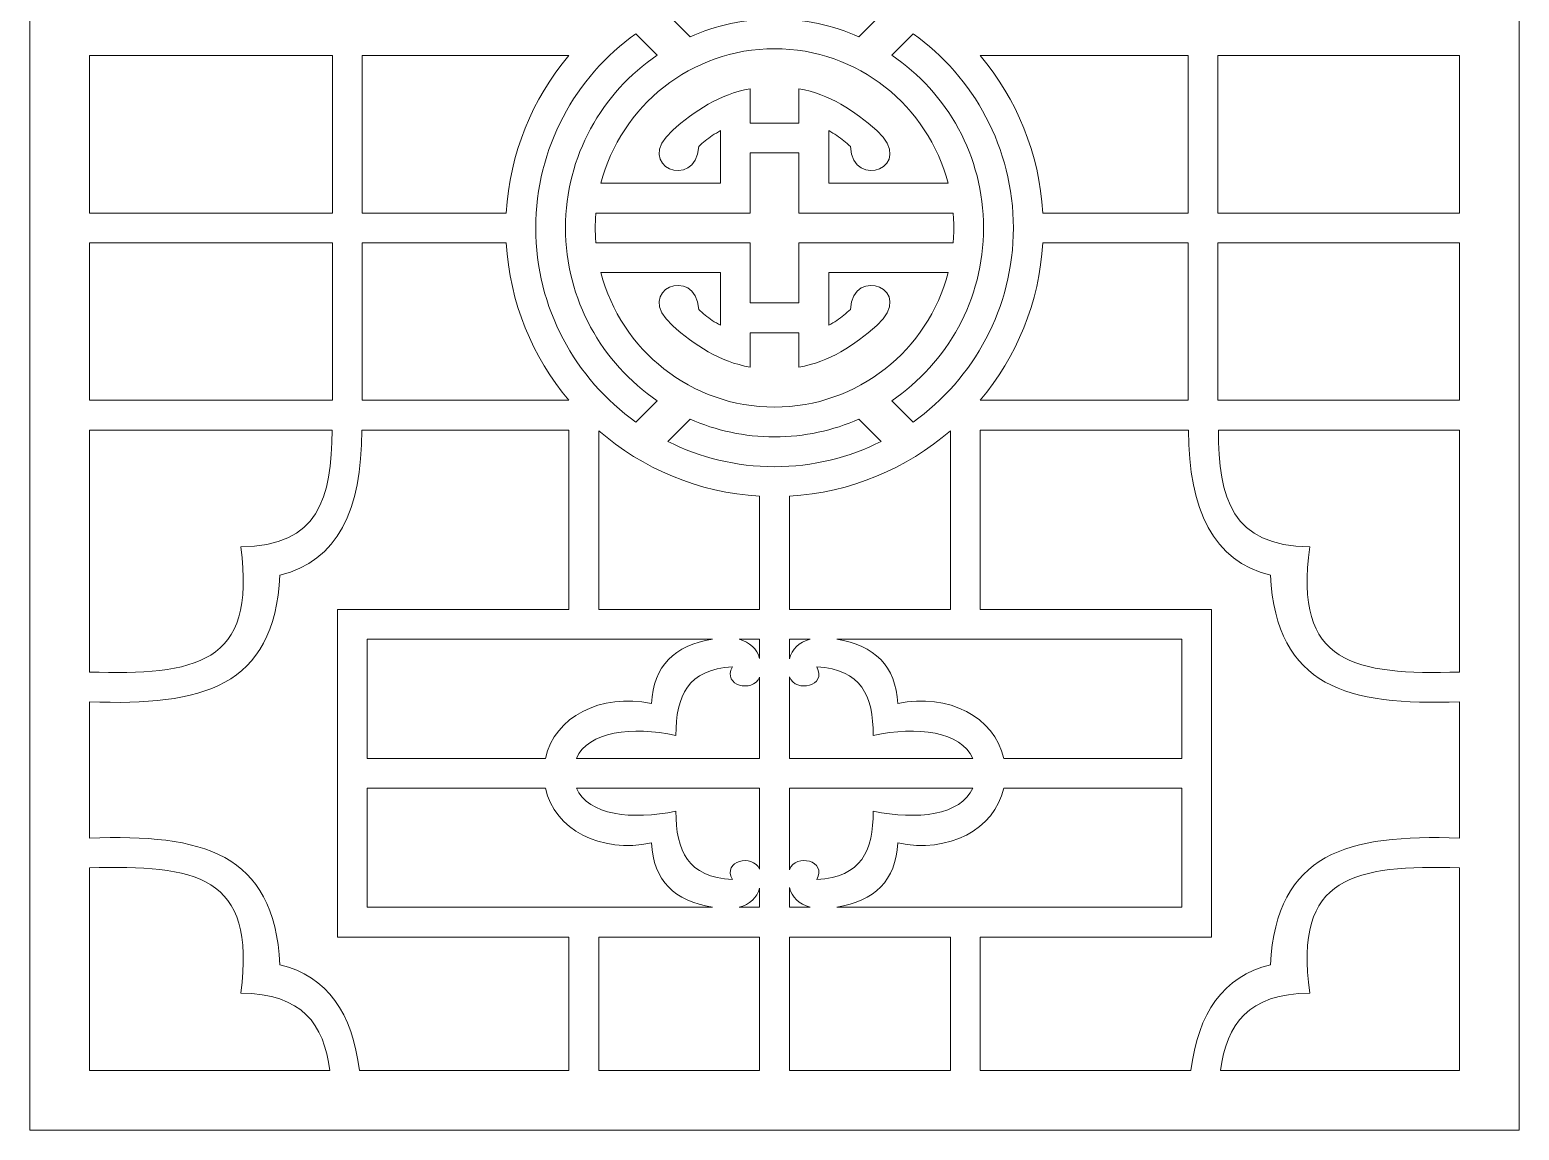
# Model space of a CAD drawing. Header units: centimetres. Extents: x -27 to -22.5, y -9 to 9.
# Drawn here: x -26.999 to -22.499, y -9 to -5.674 of the extents above; entities that cross this region are included whole.
import ezdxf

# ---------------------------------------------------------------- set-up
doc = ezdxf.new("R2010")
doc.units = ezdxf.units.CM
doc.header["$MEASUREMENT"] = 0
doc.layers.add('layer 1', color=7, linetype='Continuous')

msp = doc.modelspace()

# ---------------------------------------------------------------- linework, layer by layer
at = {"layer": 'layer 1', "color": 250, "lineweight": 9}
for points, knots in [([(-26.99914, 9.00077), (-26.99914, 9.00077), (-22.4989, 9.00077), (-22.4989, 9.00077), (-22.4989, 9.00077), (-22.4989, 9.00077), (-22.4989, -9.00021), (-22.4989, -9.00021), (-22.4989, -9.00021), (-22.4989, -9.00021), (-26.99914, -9.00021), (-26.99914, -9.00021), (-26.99914, -9.00021), (-26.99914, -9.00021), (-26.99914, 9.00077), (-26.99914, 9.00077)], [0, 0, 0, 0, 0.2, 0.2, 0.2, 0.2, 0.4, 0.4, 0.4, 0.4, 0.6, 0.6, 0.6, 0.6, 1, 1, 1, 1]), ([(-25.00405, -5.69541), (-24.92598, -5.6607), (-24.83964, -5.6414), (-24.74896, -5.6414), (-24.74896, -5.6414), (-24.65826, -5.6414), (-24.57194, -5.6607), (-24.49385, -5.69541), (-24.49385, -5.69541), (-24.49385, -5.69541), (-24.4263, -5.62784), (-24.4263, -5.62784), (-24.4263, -5.62784), (-24.52347, -5.57897), (-24.63309, -5.55141), (-24.74896, -5.55141), (-24.74896, -5.55141), (-24.86481, -5.55141), (-24.97439, -5.57897), (-25.07158, -5.62784), (-25.07158, -5.62784), (-25.07158, -5.62784), (-25.00405, -5.69541), (-25.00405, -5.69541)], [0, 0, 0, 0, 0.1428571, 0.1428571, 0.1428571, 0.1428571, 0.2857143, 0.2857143, 0.2857143, 0.2857143, 0.4285714, 0.4285714, 0.4285714, 0.4285714, 0.5714286, 0.5714286, 0.5714286, 0.5714286, 0.7142857, 0.7142857, 0.7142857, 0.7142857, 1, 1, 1, 1]), ([(-25.10336, -6.79543), (-25.27049, -6.68158), (-25.3806, -6.48976), (-25.3806, -6.27305), (-25.3806, -6.27305), (-25.3806, -6.05633), (-25.27045, -5.86449), (-25.10331, -5.75065), (-25.10331, -5.75065), (-25.10331, -5.75065), (-25.1679, -5.68607), (-25.1679, -5.68607), (-25.1679, -5.68607), (-25.35096, -5.81716), (-25.47059, -6.03158), (-25.47059, -6.27305), (-25.47059, -6.27305), (-25.47059, -6.51448), (-25.35097, -6.7289), (-25.16795, -6.86), (-25.16795, -6.86), (-25.16795, -6.86), (-25.10336, -6.79543), (-25.10336, -6.79543)], [0, 0, 0, 0, 0.1428571, 0.1428571, 0.1428571, 0.1428571, 0.2857143, 0.2857143, 0.2857143, 0.2857143, 0.4285714, 0.4285714, 0.4285714, 0.4285714, 0.5714286, 0.5714286, 0.5714286, 0.5714286, 0.7142857, 0.7142857, 0.7142857, 0.7142857, 1, 1, 1, 1]), ([(-24.32996, -6.86), (-24.14693, -6.7289), (-24.02729, -6.51448), (-24.02729, -6.27305), (-24.02729, -6.27305), (-24.02729, -6.03158), (-24.14696, -5.81716), (-24.32998, -5.68607), (-24.32998, -5.68607), (-24.32998, -5.68607), (-24.39458, -5.75065), (-24.39458, -5.75065), (-24.39458, -5.75065), (-24.22742, -5.86449), (-24.11729, -6.05633), (-24.11729, -6.27305), (-24.11729, -6.27305), (-24.11729, -6.48976), (-24.22741, -6.68158), (-24.39454, -6.79543), (-24.39454, -6.79543), (-24.39454, -6.79543), (-24.32996, -6.86), (-24.32996, -6.86)], [0, 0, 0, 0, 0.1428571, 0.1428571, 0.1428571, 0.1428571, 0.2857143, 0.2857143, 0.2857143, 0.2857143, 0.4285714, 0.4285714, 0.4285714, 0.4285714, 0.5714286, 0.5714286, 0.5714286, 0.5714286, 0.7142857, 0.7142857, 0.7142857, 0.7142857, 1, 1, 1, 1]), ([(-26.08453, -5.75228), (-26.08453, -5.75228), (-26.08453, -6.22804), (-26.08453, -6.22804), (-26.08453, -6.22804), (-26.08453, -6.22804), (-26.81912, -6.22804), (-26.81912, -6.22804), (-26.81912, -6.22804), (-26.81912, -6.22804), (-26.81912, -5.75228), (-26.81912, -5.75228), (-26.81912, -5.75228), (-26.57425, -5.75228), (-26.32939, -5.75228), (-26.08453, -5.75228)], [0, 0, 0, 0, 0.2, 0.2, 0.2, 0.2, 0.4, 0.4, 0.4, 0.4, 0.6, 0.6, 0.6, 0.6, 1, 1, 1, 1]), ([(-25.55933, -6.22804), (-25.54939, -6.04763), (-25.48006, -5.88263), (-25.37066, -5.75228), (-25.37066, -5.75228), (-25.57861, -5.75228), (-25.78657, -5.75228), (-25.9945, -5.75228), (-25.9945, -5.75228), (-25.9945, -5.75228), (-25.9945, -6.22804), (-25.9945, -6.22804), (-25.9945, -6.22804), (-25.9945, -6.22804), (-25.55933, -6.22804), (-25.55933, -6.22804)], [0, 0, 0, 0, 0.2, 0.2, 0.2, 0.2, 0.4, 0.4, 0.4, 0.4, 0.6, 0.6, 0.6, 0.6, 1, 1, 1, 1]), ([(-24.97813, -6.02711), (-24.96525, -6.01523), (-24.95182, -6.00439), (-24.9369, -5.99378), (-24.9369, -5.99378), (-24.92878, -5.98855), (-24.9207, -5.98369), (-24.91245, -5.97902), (-24.91245, -5.97902), (-24.91245, -6.03206), (-24.91245, -6.08513), (-24.91245, -6.13817), (-24.91245, -6.13817), (-25.03282, -6.13817), (-25.15318, -6.13817), (-25.27354, -6.13817), (-25.27354, -6.13817), (-25.21333, -5.90475), (-25.00075, -5.7314), (-24.74896, -5.7314), (-24.74896, -5.7314), (-24.49715, -5.7314), (-24.28455, -5.90475), (-24.22436, -6.13817), (-24.22436, -6.13817), (-24.34463, -6.13817), (-24.4649, -6.13817), (-24.58518, -6.13817), (-24.58518, -6.13817), (-24.58518, -6.08513), (-24.58518, -6.03206), (-24.58518, -5.97902), (-24.58518, -5.97902), (-24.57694, -5.98369), (-24.56886, -5.98855), (-24.5607, -5.99378), (-24.5607, -5.99378), (-24.54583, -6.00439), (-24.53239, -6.01523), (-24.51948, -6.02711), (-24.51948, -6.02711), (-24.51188, -6.16257), (-24.31832, -6.08662), (-24.44023, -5.9784), (-24.44023, -5.9784), (-24.50701, -5.91909), (-24.58362, -5.86848), (-24.67518, -5.85247), (-24.67518, -5.85247), (-24.67518, -5.88712), (-24.67518, -5.92177), (-24.67518, -5.95642), (-24.67518, -5.95642), (-24.67518, -5.95642), (-24.82245, -5.95642), (-24.82245, -5.95642), (-24.82245, -5.95642), (-24.82245, -5.92177), (-24.82245, -5.88712), (-24.82245, -5.85247), (-24.82245, -5.85247), (-24.91401, -5.86848), (-24.99058, -5.91909), (-25.05742, -5.9784), (-25.05742, -5.9784), (-25.1793, -6.08662), (-24.98576, -6.16257), (-24.97813, -6.02711)], [0, 0, 0, 0, 0.0555556, 0.0555556, 0.0555556, 0.0555556, 0.1111111, 0.1111111, 0.1111111, 0.1111111, 0.1666667, 0.1666667, 0.1666667, 0.1666667, 0.2222222, 0.2222222, 0.2222222, 0.2222222, 0.2777778, 0.2777778, 0.2777778, 0.2777778, 0.3333333, 0.3333333, 0.3333333, 0.3333333, 0.3888889, 0.3888889, 0.3888889, 0.3888889, 0.4444444, 0.4444444, 0.4444444, 0.4444444, 0.5, 0.5, 0.5, 0.5, 0.5555556, 0.5555556, 0.5555556, 0.5555556, 0.6111111, 0.6111111, 0.6111111, 0.6111111, 0.6666667, 0.6666667, 0.6666667, 0.6666667, 0.7222222, 0.7222222, 0.7222222, 0.7222222, 0.7777778, 0.7777778, 0.7777778, 0.7777778, 0.8333333, 0.8333333, 0.8333333, 0.8333333, 0.8888889, 0.8888889, 0.8888889, 0.8888889, 1, 1, 1, 1]), ([(-24.12724, -5.75228), (-24.01784, -5.88263), (-23.9485, -6.04765), (-23.93857, -6.22804), (-23.93857, -6.22804), (-23.93857, -6.22804), (-23.49925, -6.22804), (-23.49925, -6.22804), (-23.49925, -6.22804), (-23.49925, -6.22804), (-23.49925, -5.75228), (-23.49925, -5.75228), (-23.49925, -5.75228), (-23.70858, -5.75228), (-23.91791, -5.75228), (-24.12724, -5.75228)], [0, 0, 0, 0, 0.2, 0.2, 0.2, 0.2, 0.4, 0.4, 0.4, 0.4, 0.6, 0.6, 0.6, 0.6, 1, 1, 1, 1]), ([(-23.40926, -5.75228), (-23.40926, -5.75228), (-23.40926, -6.22804), (-23.40926, -6.22804), (-23.40926, -6.22804), (-23.40926, -6.22804), (-22.67893, -6.22804), (-22.67893, -6.22804), (-22.67893, -6.22804), (-22.67893, -6.22804), (-22.67893, -5.75228), (-22.67893, -5.75228), (-22.67893, -5.75228), (-22.92234, -5.75228), (-23.1658, -5.75228), (-23.40926, -5.75228)], [0, 0, 0, 0, 0.2, 0.2, 0.2, 0.2, 0.4, 0.4, 0.4, 0.4, 0.6, 0.6, 0.6, 0.6, 1, 1, 1, 1]), ([(-24.82245, -6.49967), (-24.82245, -6.49967), (-24.67518, -6.49967), (-24.67518, -6.49967), (-24.67518, -6.49967), (-24.67518, -6.43917), (-24.67518, -6.37869), (-24.67518, -6.3182), (-24.67518, -6.3182), (-24.51985, -6.3182), (-24.36453, -6.3182), (-24.20922, -6.3182), (-24.20922, -6.3182), (-24.20797, -6.30328), (-24.20728, -6.28824), (-24.20728, -6.27305), (-24.20728, -6.27305), (-24.20728, -6.25793), (-24.20797, -6.24299), (-24.20918, -6.22818), (-24.20918, -6.22818), (-24.3645, -6.22818), (-24.51985, -6.22818), (-24.67518, -6.22818), (-24.67518, -6.22818), (-24.67518, -6.1676), (-24.67518, -6.107), (-24.67518, -6.04642), (-24.67518, -6.04642), (-24.67518, -6.04642), (-24.82245, -6.04642), (-24.82245, -6.04642), (-24.82245, -6.04642), (-24.82245, -6.107), (-24.82245, -6.1676), (-24.82245, -6.22818), (-24.82245, -6.22818), (-24.97786, -6.22818), (-25.13329, -6.22818), (-25.28872, -6.22818), (-25.28872, -6.22818), (-25.28993, -6.24299), (-25.29058, -6.25793), (-25.29058, -6.27305), (-25.29058, -6.27305), (-25.29058, -6.28824), (-25.28993, -6.30328), (-25.28868, -6.3182), (-25.28868, -6.3182), (-25.13326, -6.3182), (-24.97786, -6.3182), (-24.82245, -6.3182), (-24.82245, -6.3182), (-24.82245, -6.37868), (-24.82245, -6.43917), (-24.82245, -6.49967)], [0, 0, 0, 0, 0.0666667, 0.0666667, 0.0666667, 0.0666667, 0.1333333, 0.1333333, 0.1333333, 0.1333333, 0.2, 0.2, 0.2, 0.2, 0.2666667, 0.2666667, 0.2666667, 0.2666667, 0.3333333, 0.3333333, 0.3333333, 0.3333333, 0.4, 0.4, 0.4, 0.4, 0.4666667, 0.4666667, 0.4666667, 0.4666667, 0.5333333, 0.5333333, 0.5333333, 0.5333333, 0.6, 0.6, 0.6, 0.6, 0.6666667, 0.6666667, 0.6666667, 0.6666667, 0.7333333, 0.7333333, 0.7333333, 0.7333333, 0.8, 0.8, 0.8, 0.8, 0.8666667, 0.8666667, 0.8666667, 0.8666667, 1, 1, 1, 1]), ([(-26.08453, -6.31804), (-26.08453, -6.31804), (-26.08453, -6.79381), (-26.08453, -6.79381), (-26.08453, -6.79381), (-26.32939, -6.79381), (-26.57425, -6.79381), (-26.81912, -6.79381), (-26.81912, -6.79381), (-26.81912, -6.79381), (-26.81912, -6.31804), (-26.81912, -6.31804), (-26.81912, -6.31804), (-26.81912, -6.31804), (-26.08453, -6.31804), (-26.08453, -6.31804)], [0, 0, 0, 0, 0.2, 0.2, 0.2, 0.2, 0.4, 0.4, 0.4, 0.4, 0.6, 0.6, 0.6, 0.6, 1, 1, 1, 1]), ([(-25.37065, -6.79381), (-25.48006, -6.66346), (-25.54939, -6.49846), (-25.55933, -6.31804), (-25.55933, -6.31804), (-25.55933, -6.31804), (-25.9945, -6.31804), (-25.9945, -6.31804), (-25.9945, -6.31804), (-25.9945, -6.31804), (-25.9945, -6.79381), (-25.9945, -6.79381), (-25.9945, -6.79381), (-25.78657, -6.79381), (-25.57861, -6.79381), (-25.37065, -6.79381)], [0, 0, 0, 0, 0.2, 0.2, 0.2, 0.2, 0.4, 0.4, 0.4, 0.4, 0.6, 0.6, 0.6, 0.6, 1, 1, 1, 1]), ([(-23.93857, -6.31804), (-23.94849, -6.49846), (-24.01784, -6.66346), (-24.12724, -6.79381), (-24.12724, -6.79381), (-23.91791, -6.79381), (-23.70858, -6.79381), (-23.49925, -6.79381), (-23.49925, -6.79381), (-23.49925, -6.79381), (-23.49925, -6.31804), (-23.49925, -6.31804), (-23.49925, -6.31804), (-23.49925, -6.31804), (-23.93857, -6.31804), (-23.93857, -6.31804)], [0, 0, 0, 0, 0.2, 0.2, 0.2, 0.2, 0.4, 0.4, 0.4, 0.4, 0.6, 0.6, 0.6, 0.6, 1, 1, 1, 1]), ([(-23.40926, -6.31804), (-23.40926, -6.31804), (-23.40926, -6.79381), (-23.40926, -6.79381), (-23.40926, -6.79381), (-23.1658, -6.79381), (-22.92234, -6.79381), (-22.67893, -6.79381), (-22.67893, -6.79381), (-22.67893, -6.79381), (-22.67893, -6.31804), (-22.67893, -6.31804), (-22.67893, -6.31804), (-22.67893, -6.31804), (-23.40926, -6.31804), (-23.40926, -6.31804)], [0, 0, 0, 0, 0.2, 0.2, 0.2, 0.2, 0.4, 0.4, 0.4, 0.4, 0.6, 0.6, 0.6, 0.6, 1, 1, 1, 1]), ([(-24.67518, -6.58968), (-24.67518, -6.58968), (-24.82245, -6.58968), (-24.82245, -6.58968), (-24.82245, -6.58968), (-24.82245, -6.62442), (-24.82245, -6.65915), (-24.82245, -6.69389), (-24.82245, -6.69389), (-24.91401, -6.6779), (-24.99058, -6.62727), (-25.05742, -6.56797), (-25.05742, -6.56797), (-25.1793, -6.45974), (-24.98576, -6.38379), (-24.97813, -6.51923), (-24.97813, -6.51923), (-24.96525, -6.53113), (-24.95182, -6.542), (-24.9369, -6.55259), (-24.9369, -6.55259), (-24.92878, -6.55783), (-24.9207, -6.56269), (-24.91245, -6.56735), (-24.91245, -6.56735), (-24.91245, -6.5143), (-24.91245, -6.46125), (-24.91245, -6.4082), (-24.91245, -6.4082), (-25.03279, -6.4082), (-25.15313, -6.4082), (-25.27349, -6.4082), (-25.27349, -6.4082), (-25.21319, -6.64149), (-25.00064, -6.8147), (-24.74896, -6.8147), (-24.74896, -6.8147), (-24.49724, -6.8147), (-24.28471, -6.64149), (-24.22441, -6.4082), (-24.22441, -6.4082), (-24.34466, -6.4082), (-24.46491, -6.4082), (-24.58518, -6.4082), (-24.58518, -6.4082), (-24.58518, -6.46125), (-24.58518, -6.5143), (-24.58518, -6.56735), (-24.58518, -6.56735), (-24.57694, -6.56269), (-24.56886, -6.55783), (-24.5607, -6.55259), (-24.5607, -6.55259), (-24.54583, -6.542), (-24.53239, -6.53113), (-24.51948, -6.51923), (-24.51948, -6.51923), (-24.51188, -6.38379), (-24.31832, -6.45974), (-24.44023, -6.56797), (-24.44023, -6.56797), (-24.50701, -6.62727), (-24.58362, -6.6779), (-24.67518, -6.69389), (-24.67518, -6.69389), (-24.67518, -6.65914), (-24.67518, -6.6244), (-24.67518, -6.58968)], [0, 0, 0, 0, 0.0555556, 0.0555556, 0.0555556, 0.0555556, 0.1111111, 0.1111111, 0.1111111, 0.1111111, 0.1666667, 0.1666667, 0.1666667, 0.1666667, 0.2222222, 0.2222222, 0.2222222, 0.2222222, 0.2777778, 0.2777778, 0.2777778, 0.2777778, 0.3333333, 0.3333333, 0.3333333, 0.3333333, 0.3888889, 0.3888889, 0.3888889, 0.3888889, 0.4444444, 0.4444444, 0.4444444, 0.4444444, 0.5, 0.5, 0.5, 0.5, 0.5555556, 0.5555556, 0.5555556, 0.5555556, 0.6111111, 0.6111111, 0.6111111, 0.6111111, 0.6666667, 0.6666667, 0.6666667, 0.6666667, 0.7222222, 0.7222222, 0.7222222, 0.7222222, 0.7777778, 0.7777778, 0.7777778, 0.7777778, 0.8333333, 0.8333333, 0.8333333, 0.8333333, 0.8888889, 0.8888889, 0.8888889, 0.8888889, 1, 1, 1, 1]), ([(-25.37019, -8.82019), (-25.37019, -8.82019), (-25.37019, -8.41634), (-25.37019, -8.41634), (-25.37019, -8.41634), (-25.37019, -8.41634), (-26.06988, -8.41634), (-26.06988, -8.41634), (-26.06988, -8.41634), (-26.06988, -8.41634), (-26.06988, -7.42628), (-26.06988, -7.42628), (-26.06988, -7.42628), (-26.06988, -7.42628), (-25.37019, -7.42628), (-25.37019, -7.42628), (-25.37019, -7.42628), (-25.37019, -7.42628), (-25.37019, -6.88383), (-25.37019, -6.88383), (-25.37019, -6.88383), (-25.37019, -6.88383), (-25.99595, -6.88383), (-25.99595, -6.88383), (-25.99595, -6.88383), (-25.99611, -7.1275), (-26.06979, -7.27966), (-26.24322, -7.32287), (-26.24322, -7.32287), (-26.26135, -7.66297), (-26.47785, -7.71777), (-26.81912, -7.70542), (-26.81912, -7.70542), (-26.81912, -7.70542), (-26.81912, -8.11728), (-26.81912, -8.11728), (-26.81912, -8.11728), (-26.47785, -8.10495), (-26.26135, -8.15974), (-26.24322, -8.49985), (-26.24322, -8.49985), (-26.09993, -8.53554), (-26.02474, -8.64561), (-26.00285, -8.82019), (-26.00285, -8.82019), (-26.00285, -8.82019), (-25.37019, -8.82019), (-25.37019, -8.82019)], [0, 0, 0, 0, 0.0769231, 0.0769231, 0.0769231, 0.0769231, 0.1538462, 0.1538462, 0.1538462, 0.1538462, 0.2307692, 0.2307692, 0.2307692, 0.2307692, 0.3076923, 0.3076923, 0.3076923, 0.3076923, 0.3846154, 0.3846154, 0.3846154, 0.3846154, 0.4615385, 0.4615385, 0.4615385, 0.4615385, 0.5384615, 0.5384615, 0.5384615, 0.5384615, 0.6153846, 0.6153846, 0.6153846, 0.6153846, 0.6923077, 0.6923077, 0.6923077, 0.6923077, 0.7692308, 0.7692308, 0.7692308, 0.7692308, 0.8461538, 0.8461538, 0.8461538, 0.8461538, 1, 1, 1, 1]), ([(-26.81912, -7.61542), (-26.50072, -7.62418), (-26.3114, -7.59536), (-26.36195, -7.23716), (-26.36195, -7.23716), (-26.12648, -7.23376), (-26.0865, -7.09098), (-26.08599, -6.88383), (-26.08599, -6.88383), (-26.08599, -6.88383), (-26.81912, -6.88383), (-26.81912, -6.88383), (-26.81912, -6.88383), (-26.81912, -6.88383), (-26.81912, -7.61542), (-26.81912, -7.61542)], [0, 0, 0, 0, 0.2, 0.2, 0.2, 0.2, 0.4, 0.4, 0.4, 0.4, 0.6, 0.6, 0.6, 0.6, 1, 1, 1, 1]), ([(-24.74896, -6.90469), (-24.83967, -6.90469), (-24.92599, -6.88538), (-25.0041, -6.8507), (-25.0041, -6.8507), (-25.0041, -6.8507), (-25.07164, -6.9182), (-25.07164, -6.9182), (-25.07164, -6.9182), (-24.97442, -6.96712), (-24.86481, -6.99472), (-24.74896, -6.99472), (-24.74896, -6.99472), (-24.63309, -6.99472), (-24.52346, -6.96712), (-24.42627, -6.9182), (-24.42627, -6.9182), (-24.42627, -6.9182), (-24.49381, -6.8507), (-24.49381, -6.8507), (-24.49381, -6.8507), (-24.57191, -6.88538), (-24.65823, -6.90469), (-24.74896, -6.90469)], [0, 0, 0, 0, 0.1428571, 0.1428571, 0.1428571, 0.1428571, 0.2857143, 0.2857143, 0.2857143, 0.2857143, 0.4285714, 0.4285714, 0.4285714, 0.4285714, 0.5714286, 0.5714286, 0.5714286, 0.5714286, 0.7142857, 0.7142857, 0.7142857, 0.7142857, 1, 1, 1, 1]), ([(-24.12767, -8.82019), (-24.12767, -8.82019), (-24.12767, -8.41634), (-24.12767, -8.41634), (-24.12767, -8.41634), (-24.12767, -8.41634), (-23.42816, -8.41634), (-23.42816, -8.41634), (-23.42816, -8.41634), (-23.42816, -8.41634), (-23.42816, -7.42628), (-23.42816, -7.42628), (-23.42816, -7.42628), (-23.42816, -7.42628), (-24.12767, -7.42628), (-24.12767, -7.42628), (-24.12767, -7.42628), (-24.12767, -7.42628), (-24.12767, -6.88383), (-24.12767, -6.88383), (-24.12767, -6.88383), (-24.12767, -6.88383), (-23.4978, -6.88383), (-23.4978, -6.88383), (-23.4978, -6.88383), (-23.49765, -7.1275), (-23.42396, -7.27966), (-23.25053, -7.32287), (-23.25053, -7.32287), (-23.23247, -7.66155), (-23.01772, -7.71729), (-22.67893, -7.70558), (-22.67893, -7.70558), (-22.67893, -7.70558), (-22.67893, -8.11713), (-22.67893, -8.11713), (-22.67893, -8.11713), (-23.01772, -8.10542), (-23.23247, -8.16118), (-23.25053, -8.49985), (-23.25053, -8.49985), (-23.39382, -8.53554), (-23.46902, -8.64561), (-23.49093, -8.82019), (-23.49093, -8.82019), (-23.49093, -8.82019), (-24.12767, -8.82019), (-24.12767, -8.82019)], [0, 0, 0, 0, 0.0769231, 0.0769231, 0.0769231, 0.0769231, 0.1538462, 0.1538462, 0.1538462, 0.1538462, 0.2307692, 0.2307692, 0.2307692, 0.2307692, 0.3076923, 0.3076923, 0.3076923, 0.3076923, 0.3846154, 0.3846154, 0.3846154, 0.3846154, 0.4615385, 0.4615385, 0.4615385, 0.4615385, 0.5384615, 0.5384615, 0.5384615, 0.5384615, 0.6153846, 0.6153846, 0.6153846, 0.6153846, 0.6923077, 0.6923077, 0.6923077, 0.6923077, 0.7692308, 0.7692308, 0.7692308, 0.7692308, 0.8461538, 0.8461538, 0.8461538, 0.8461538, 1, 1, 1, 1]), ([(-22.67893, -7.61552), (-22.99471, -7.62392), (-23.18214, -7.59375), (-23.13182, -7.23716), (-23.13182, -7.23716), (-23.36729, -7.23376), (-23.40729, -7.09098), (-23.40777, -6.88383), (-23.40777, -6.88383), (-23.40777, -6.88383), (-22.67893, -6.88383), (-22.67893, -6.88383), (-22.67893, -6.88383), (-22.67893, -6.88383), (-22.67893, -7.61552), (-22.67893, -7.61552)], [0, 0, 0, 0, 0.2, 0.2, 0.2, 0.2, 0.4, 0.4, 0.4, 0.4, 0.6, 0.6, 0.6, 0.6, 1, 1, 1, 1]), ([(-24.79401, -7.42628), (-24.79401, -7.42628), (-24.79401, -7.08344), (-24.79401, -7.08344), (-24.79401, -7.08344), (-24.97927, -7.07322), (-25.1483, -7.0004), (-25.2802, -6.88587), (-25.2802, -6.88587), (-25.2802, -6.88587), (-25.2802, -7.42628), (-25.2802, -7.42628), (-25.2802, -7.42628), (-25.2802, -7.42628), (-24.79401, -7.42628), (-24.79401, -7.42628)], [0, 0, 0, 0, 0.2, 0.2, 0.2, 0.2, 0.4, 0.4, 0.4, 0.4, 0.6, 0.6, 0.6, 0.6, 1, 1, 1, 1]), ([(-24.70402, -7.08346), (-24.70402, -7.08346), (-24.70402, -7.42628), (-24.70402, -7.42628), (-24.70402, -7.42628), (-24.70402, -7.42628), (-24.2177, -7.42628), (-24.2177, -7.42628), (-24.2177, -7.42628), (-24.2177, -7.42628), (-24.2177, -6.88585), (-24.2177, -6.88585), (-24.2177, -6.88585), (-24.34962, -7.00044), (-24.51871, -7.07326), (-24.70402, -7.08346)], [0, 0, 0, 0, 0.2, 0.2, 0.2, 0.2, 0.4, 0.4, 0.4, 0.4, 0.6, 0.6, 0.6, 0.6, 1, 1, 1, 1]), ([(-25.97988, -7.51629), (-25.97988, -7.51629), (-25.97988, -7.87632), (-25.97988, -7.87632), (-25.97988, -7.87632), (-25.97988, -7.87632), (-25.44137, -7.87632), (-25.44137, -7.87632), (-25.44137, -7.87632), (-25.41311, -7.75077), (-25.27458, -7.67872), (-25.12073, -7.71054), (-25.12073, -7.71054), (-25.11499, -7.59707), (-25.05104, -7.5348), (-24.93657, -7.51629), (-24.93657, -7.51629), (-24.93657, -7.51629), (-25.97988, -7.51629), (-25.97988, -7.51629)], [0, 0, 0, 0, 0.1666667, 0.1666667, 0.1666667, 0.1666667, 0.3333333, 0.3333333, 0.3333333, 0.3333333, 0.5, 0.5, 0.5, 0.5, 0.6666667, 0.6666667, 0.6666667, 0.6666667, 1, 1, 1, 1]), ([(-24.79401, -7.5741), (-24.79401, -7.5741), (-24.79401, -7.51629), (-24.79401, -7.51629), (-24.79401, -7.51629), (-24.79401, -7.51629), (-24.85619, -7.51629), (-24.85619, -7.51629), (-24.85619, -7.51629), (-24.82289, -7.52485), (-24.80225, -7.54577), (-24.79401, -7.5741)], [0, 0, 0, 0, 0.25, 0.25, 0.25, 0.25, 0.5, 0.5, 0.5, 0.5, 1, 1, 1, 1]), ([(-24.70402, -7.51629), (-24.70402, -7.51629), (-24.70402, -7.57583), (-24.70402, -7.57583), (-24.70402, -7.57583), (-24.69613, -7.54661), (-24.67532, -7.52504), (-24.64136, -7.51629), (-24.64136, -7.51629), (-24.64136, -7.51629), (-24.70402, -7.51629), (-24.70402, -7.51629)], [0, 0, 0, 0, 0.25, 0.25, 0.25, 0.25, 0.5, 0.5, 0.5, 0.5, 1, 1, 1, 1]), ([(-23.51815, -7.87632), (-23.51815, -7.87632), (-23.51815, -7.51629), (-23.51815, -7.51629), (-23.51815, -7.51629), (-23.51815, -7.51629), (-24.56097, -7.51629), (-24.56097, -7.51629), (-24.56097, -7.51629), (-24.44649, -7.5348), (-24.38257, -7.59707), (-24.37682, -7.71054), (-24.37682, -7.71054), (-24.22297, -7.67872), (-24.08442, -7.75077), (-24.05615, -7.87632), (-24.05615, -7.87632), (-24.05615, -7.87632), (-23.51815, -7.87632), (-23.51815, -7.87632)], [0, 0, 0, 0, 0.1666667, 0.1666667, 0.1666667, 0.1666667, 0.3333333, 0.3333333, 0.3333333, 0.3333333, 0.5, 0.5, 0.5, 0.5, 0.6666667, 0.6666667, 0.6666667, 0.6666667, 1, 1, 1, 1]), ([(-24.79401, -7.87632), (-24.79401, -7.87632), (-24.79401, -7.63094), (-24.79401, -7.63094), (-24.79401, -7.63094), (-24.81481, -7.67933), (-24.90754, -7.65728), (-24.87635, -7.59983), (-24.87635, -7.59983), (-25.01076, -7.60739), (-25.04683, -7.6863), (-25.04693, -7.80689), (-25.04693, -7.80689), (-25.17914, -7.77899), (-25.31224, -7.79459), (-25.34755, -7.87632), (-25.34755, -7.87632), (-25.34755, -7.87632), (-24.79401, -7.87632), (-24.79401, -7.87632)], [0, 0, 0, 0, 0.1666667, 0.1666667, 0.1666667, 0.1666667, 0.3333333, 0.3333333, 0.3333333, 0.3333333, 0.5, 0.5, 0.5, 0.5, 0.6666667, 0.6666667, 0.6666667, 0.6666667, 1, 1, 1, 1]), ([(-24.70402, -7.6298), (-24.70402, -7.6298), (-24.70402, -7.87632), (-24.70402, -7.87632), (-24.70402, -7.87632), (-24.70402, -7.87632), (-24.14998, -7.87632), (-24.14998, -7.87632), (-24.14998, -7.87632), (-24.18531, -7.79459), (-24.31838, -7.77899), (-24.45063, -7.80689), (-24.45063, -7.80689), (-24.45072, -7.6863), (-24.48677, -7.60739), (-24.6212, -7.59983), (-24.6212, -7.59983), (-24.58977, -7.65773), (-24.68422, -7.67968), (-24.70402, -7.6298)], [0, 0, 0, 0, 0.1666667, 0.1666667, 0.1666667, 0.1666667, 0.3333333, 0.3333333, 0.3333333, 0.3333333, 0.5, 0.5, 0.5, 0.5, 0.6666667, 0.6666667, 0.6666667, 0.6666667, 1, 1, 1, 1]), ([(-25.97988, -7.96631), (-25.97988, -7.96631), (-25.97988, -8.32633), (-25.97988, -8.32633), (-25.97988, -8.32633), (-25.97988, -8.32633), (-24.93654, -8.32633), (-24.93654, -8.32633), (-24.93654, -8.32633), (-25.05104, -8.30782), (-25.11499, -8.24557), (-25.12073, -8.13209), (-25.12073, -8.13209), (-25.27458, -8.1639), (-25.41311, -8.09186), (-25.44137, -7.96631), (-25.44137, -7.96631), (-25.44137, -7.96631), (-25.97988, -7.96631), (-25.97988, -7.96631)], [0, 0, 0, 0, 0.1666667, 0.1666667, 0.1666667, 0.1666667, 0.3333333, 0.3333333, 0.3333333, 0.3333333, 0.5, 0.5, 0.5, 0.5, 0.6666667, 0.6666667, 0.6666667, 0.6666667, 1, 1, 1, 1]), ([(-24.79401, -8.21168), (-24.79401, -8.21168), (-24.79401, -7.96631), (-24.79401, -7.96631), (-24.79401, -7.96631), (-24.79401, -7.96631), (-25.34755, -7.96631), (-25.34755, -7.96631), (-25.34755, -7.96631), (-25.31224, -8.04805), (-25.17915, -8.06365), (-25.04693, -8.03573), (-25.04693, -8.03573), (-25.04683, -8.15632), (-25.01076, -8.23523), (-24.87635, -8.2428), (-24.87635, -8.2428), (-24.90754, -8.18534), (-24.81481, -8.16329), (-24.79401, -8.21168)], [0, 0, 0, 0, 0.1666667, 0.1666667, 0.1666667, 0.1666667, 0.3333333, 0.3333333, 0.3333333, 0.3333333, 0.5, 0.5, 0.5, 0.5, 0.6666667, 0.6666667, 0.6666667, 0.6666667, 1, 1, 1, 1]), ([(-24.70402, -7.96631), (-24.70402, -7.96631), (-24.70402, -8.21283), (-24.70402, -8.21283), (-24.70402, -8.21283), (-24.68422, -8.16294), (-24.58977, -8.18489), (-24.6212, -8.2428), (-24.6212, -8.2428), (-24.48677, -8.23523), (-24.45072, -8.15632), (-24.45063, -8.03573), (-24.45063, -8.03573), (-24.31838, -8.06365), (-24.18531, -8.04805), (-24.14997, -7.96631), (-24.14997, -7.96631), (-24.14997, -7.96631), (-24.70402, -7.96631), (-24.70402, -7.96631)], [0, 0, 0, 0, 0.1666667, 0.1666667, 0.1666667, 0.1666667, 0.3333333, 0.3333333, 0.3333333, 0.3333333, 0.5, 0.5, 0.5, 0.5, 0.6666667, 0.6666667, 0.6666667, 0.6666667, 1, 1, 1, 1]), ([(-24.561, -8.32633), (-24.561, -8.32633), (-23.51815, -8.32633), (-23.51815, -8.32633), (-23.51815, -8.32633), (-23.51815, -8.32633), (-23.51815, -7.96631), (-23.51815, -7.96631), (-23.51815, -7.96631), (-23.51815, -7.96631), (-24.05615, -7.96631), (-24.05615, -7.96631), (-24.05615, -7.96631), (-24.08442, -8.09186), (-24.22297, -8.1639), (-24.37682, -8.13209), (-24.37682, -8.13209), (-24.38258, -8.24557), (-24.4465, -8.30782), (-24.561, -8.32633)], [0, 0, 0, 0, 0.1666667, 0.1666667, 0.1666667, 0.1666667, 0.3333333, 0.3333333, 0.3333333, 0.3333333, 0.5, 0.5, 0.5, 0.5, 0.6666667, 0.6666667, 0.6666667, 0.6666667, 1, 1, 1, 1]), ([(-26.81912, -8.20731), (-26.50072, -8.19851), (-26.3114, -8.22737), (-26.36195, -8.58558), (-26.36195, -8.58558), (-26.17477, -8.58828), (-26.11113, -8.67903), (-26.09263, -8.82019), (-26.09263, -8.82019), (-26.09263, -8.82019), (-26.81912, -8.82019), (-26.81912, -8.82019), (-26.81912, -8.82019), (-26.81912, -8.82019), (-26.81912, -8.20731), (-26.81912, -8.20731)], [0, 0, 0, 0, 0.2, 0.2, 0.2, 0.2, 0.4, 0.4, 0.4, 0.4, 0.6, 0.6, 0.6, 0.6, 1, 1, 1, 1]), ([(-22.67893, -8.20718), (-22.99471, -8.19879), (-23.18214, -8.22897), (-23.13182, -8.58558), (-23.13182, -8.58558), (-23.31898, -8.58828), (-23.38266, -8.67903), (-23.40114, -8.82019), (-23.40114, -8.82019), (-23.40114, -8.82019), (-22.67893, -8.82019), (-22.67893, -8.82019), (-22.67893, -8.82019), (-22.67893, -8.82019), (-22.67893, -8.20718), (-22.67893, -8.20718)], [0, 0, 0, 0, 0.2, 0.2, 0.2, 0.2, 0.4, 0.4, 0.4, 0.4, 0.6, 0.6, 0.6, 0.6, 1, 1, 1, 1]), ([(-24.79401, -8.32633), (-24.79401, -8.32633), (-24.79401, -8.2685), (-24.79401, -8.2685), (-24.79401, -8.2685), (-24.80225, -8.29685), (-24.8229, -8.31777), (-24.8562, -8.32633), (-24.8562, -8.32633), (-24.8562, -8.32633), (-24.79401, -8.32633), (-24.79401, -8.32633)], [0, 0, 0, 0, 0.25, 0.25, 0.25, 0.25, 0.5, 0.5, 0.5, 0.5, 1, 1, 1, 1]), ([(-24.70402, -8.26678), (-24.70402, -8.26678), (-24.70402, -8.32633), (-24.70402, -8.32633), (-24.70402, -8.32633), (-24.70402, -8.32633), (-24.64136, -8.32633), (-24.64136, -8.32633), (-24.64136, -8.32633), (-24.6753, -8.31759), (-24.69613, -8.29601), (-24.70402, -8.26678)], [0, 0, 0, 0, 0.25, 0.25, 0.25, 0.25, 0.5, 0.5, 0.5, 0.5, 1, 1, 1, 1]), ([(-24.79401, -8.82019), (-24.79401, -8.82019), (-24.79401, -8.41634), (-24.79401, -8.41634), (-24.79401, -8.41634), (-24.79401, -8.41634), (-25.2802, -8.41634), (-25.2802, -8.41634), (-25.2802, -8.41634), (-25.2802, -8.41634), (-25.2802, -8.82019), (-25.2802, -8.82019), (-25.2802, -8.82019), (-25.2802, -8.82019), (-24.79401, -8.82019), (-24.79401, -8.82019)], [0, 0, 0, 0, 0.2, 0.2, 0.2, 0.2, 0.4, 0.4, 0.4, 0.4, 0.6, 0.6, 0.6, 0.6, 1, 1, 1, 1]), ([(-24.70402, -8.41634), (-24.70402, -8.41634), (-24.70402, -8.82019), (-24.70402, -8.82019), (-24.70402, -8.82019), (-24.70402, -8.82019), (-24.2177, -8.82019), (-24.2177, -8.82019), (-24.2177, -8.82019), (-24.2177, -8.82019), (-24.2177, -8.41634), (-24.2177, -8.41634), (-24.2177, -8.41634), (-24.2177, -8.41634), (-24.70402, -8.41634), (-24.70402, -8.41634)], [0, 0, 0, 0, 0.2, 0.2, 0.2, 0.2, 0.4, 0.4, 0.4, 0.4, 0.6, 0.6, 0.6, 0.6, 1, 1, 1, 1])]:
    msp.add_open_spline(points, degree=3, knots=knots, dxfattribs=at)

doc.saveas('drawing.dxf')
